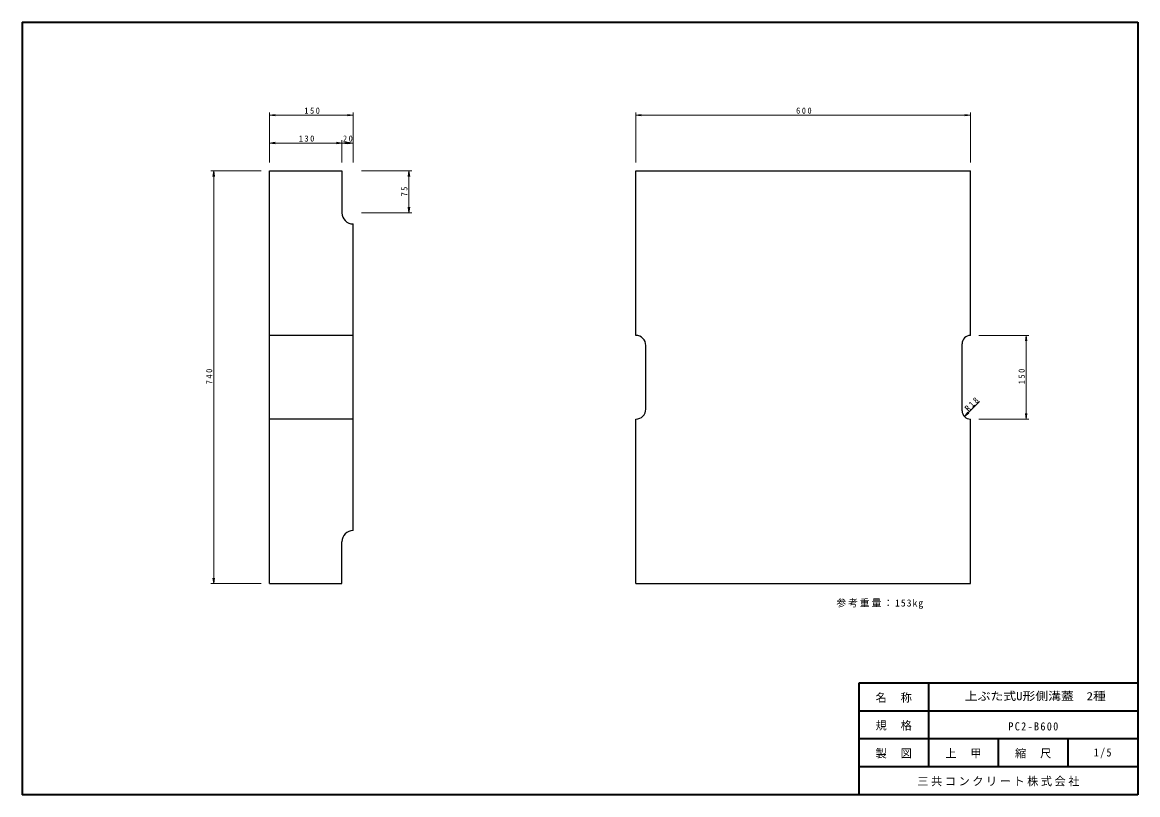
# Model space of a CAD drawing. Units: millimetres, scale not verified. Extents: x 50 to 2050, y 50 to 1435.
import ezdxf
from ezdxf.enums import TextEntityAlignment as Align

# ---------------------------------------------------------------- set-up
doc = ezdxf.new("R2010")
doc.units = ezdxf.units.MM
doc.header["$LTSCALE"] = 5
for name, color, linetype, lineweight in [('0-0ﾚｲﾔ', 3, 'Continuous', 25), ('0-1ﾚｲﾔ', 4, 'Continuous', 9), ('_0-e_', 2, 'Continuous', 35)]:
    doc.layers.add(name, color=color, linetype=linetype, lineweight=lineweight)
doc.layers.add('_0-f_', color=3, linetype='Continuous')
doc.styles.add('ＭＳ ゴシック', font='')
doc.styles.get('ＭＳ ゴシック').set_extended_font_data('MS Gothic')

msp = doc.modelspace()

# ---------------------------------------------------------------- linework, layer by layer
at = {"layer": '0-0ﾚｲﾔ'}
for p, q in [((493.22, 428.485), (493.22, 1168.485)), ((493.22, 1168.485), (623.22, 1168.485)), ((623.22, 1168.485), (623.22, 1093.485)), ((1150, 873.485), (1150, 1168.485)), ((1150, 1168.485), (1750, 1168.485)), ((1750, 873.485), (1750, 1168.485)), ((643.22, 523.485), (643.22, 1073.486)), ((643.22, 873.485), (493.22, 873.485)), ((1168, 741.485), (1168, 855.485)), ((1735, 738.485), (1735, 858.486)), ((643.22, 723.485), (493.22, 723.485)), ((1150, 428.485), (1150, 723.485)), ((1750, 428.485), (1750, 723.485)), ((623.22, 428.485), (623.22, 503.485)), ((493.22, 428.485), (623.22, 428.485)), ((1150, 428.485), (1750, 428.485))]:
    msp.add_line(p, q, dxfattribs=at)
for centre, radius, start, end in [((643.22, 1093.485), 20, 180, 270), ((1150, 855.485), 18, 0, 90), ((1750, 858.486), 15, 90, 180), ((1150, 741.485), 18, 270, 0), ((1750, 738.485), 15, 180, 270), ((643.22, 503.485), 20, 90, 180)]:
    msp.add_arc(centre, radius, start, end, dxfattribs=at)
at = {"layer": '0-1ﾚｲﾔ'}
for p, q in [((493.22, 1273.485), (493.22, 1218.485)), ((493.22, 1268.485), (503.123, 1269.876)), ((493.22, 1268.485), (643.22, 1268.485)), ((493.22, 1268.485), (503.123, 1267.093)), ((643.22, 1268.485), (633.317, 1269.876)), ((643.22, 1268.485), (633.317, 1267.093)), ((643.22, 1273.485), (643.22, 1218.485)), ((1150, 1273.485), (1150, 1183.485)), ((1150, 1268.485), (1159.903, 1269.876)), ((1150, 1268.485), (1750, 1268.485)), ((1150, 1268.485), (1159.903, 1267.093)), ((1750, 1268.485), (1740.097, 1269.876)), ((1750, 1268.485), (1740.097, 1267.093)), ((1750, 1273.485), (1750, 1183.485)), ((493.22, 1223.485), (493.22, 1183.485)), ((623.22, 1223.485), (623.22, 1183.485)), ((643.22, 1223.485), (643.22, 1183.485)), ((493.22, 1218.485), (503.123, 1219.876)), ((493.22, 1218.485), (623.22, 1218.485)), ((493.22, 1218.485), (503.123, 1217.093)), ((623.22, 1218.485), (613.318, 1219.876)), ((623.22, 1218.485), (613.318, 1217.093)), ((623.22, 1218.485), (633.123, 1219.876)), ((623.22, 1218.485), (643.22, 1218.485)), ((623.22, 1218.485), (633.123, 1217.093)), ((643.22, 1218.485), (633.317, 1219.876)), ((643.22, 1218.485), (633.317, 1217.093)), ((388.22, 1168.485), (478.22, 1168.485)), ((393.22, 1168.485), (391.828, 1158.582)), ((393.22, 428.485), (393.22, 1168.485)), ((393.22, 1168.485), (394.612, 1158.582)), ((748.22, 1168.485), (658.22, 1168.485)), ((743.22, 1168.485), (741.828, 1158.582)), ((743.22, 1093.485), (743.22, 1168.485)), ((743.22, 1168.485), (744.612, 1158.582)), ((743.22, 1093.485), (741.828, 1103.387)), ((743.22, 1093.485), (744.612, 1103.387)), ((748.22, 1093.485), (658.22, 1093.485)), ((1855, 873.485), (1765, 873.485)), ((1850, 873.485), (1848.608, 863.582)), ((1850, 723.485), (1850, 873.485)), ((1850, 873.485), (1851.392, 863.582)), ((1739.393, 727.878), (1766.474, 754.959)), ((1739.393, 727.878), (1745.412, 735.865)), ((1739.393, 727.878), (1747.38, 733.896)), ((1855, 723.485), (1765, 723.485)), ((1850, 723.485), (1848.608, 733.387)), ((1850, 723.485), (1851.392, 733.387)), ((388.22, 428.485), (478.22, 428.485)), ((393.22, 428.485), (391.828, 438.387)), ((393.22, 428.485), (394.612, 438.387))]:
    msp.add_line(p, q, dxfattribs=at)
at = {"layer": '_0-e_'}
for p, q in [((50, 1435), (2050, 1435)), ((50, 1435), (50, 50)), ((2050, 1435), (2050, 50)), ((2050, 250), (1550, 250)), ((1550, 250), (1550, 50)), ((1675, 250), (1675, 100)), ((2050, 200), (1550, 200)), ((2050, 150), (1550, 150)), ((1800, 150), (1800, 100)), ((1925, 150), (1925, 100)), ((2050, 100), (1550, 100)), ((2050, 50), (50, 50))]:
    msp.add_line(p, q, dxfattribs=at)

# ---------------------------------------------------------------- texts
at = {"layer": '0-1ﾚｲﾔ', "color": 7, "attachment_point": 7, "style": 'ＭＳ ゴシック'}
for s, insert, char_height in [('\\T1.38;\\W0.9;150', (555.72, 1270.985), 11), ('\\T1.38;\\W0.9;600', (1437.5, 1270.985), 11), ('\\T1.38;\\W0.9;130', (545.72, 1220.985), 11), ('\\T1.36;\\W0.9;20', (625.095, 1220.985), 11), ('\\T1.2;参考重量：153kg', (1509.847, 383.185), 12.83)]:
    msp.add_mtext(s, dxfattribs=dict(at, insert=insert, char_height=char_height))
at = {"layer": '0-1ﾚｲﾔ', "color": 7, "char_height": 11, "attachment_point": 7, "style": 'ＭＳ ゴシック'}
for s, insert, rotation in [('\\T1.36;\\W0.9;75', (740.72, 1122.86), 90), ('\\T1.38;\\W0.9;740', (390.72, 785.985), 90), ('\\T1.38;\\W0.9;150', (1847.5, 785.985), 90), ('\\T1.38;\\W0.9;R18', (1746.39, 736.402), 45)]:
    msp.add_mtext(s, dxfattribs=dict(at, insert=insert, rotation=rotation))
at = {"layer": '_0-f_', "style": 'ＭＳ ゴシック', "width": 1.15}
msp.add_text('上ぶた式U形側溝蓋\u30002種', height=14.66, dxfattribs=at).set_placement((1740, 215), align=Align.BOTTOM_LEFT)
at = {"layer": '_0-f_', "char_height": 14.66, "attachment_point": 7, "style": 'ＭＳ ゴシック'}
for s, insert in [('\\T2.25;名称', (1580, 215)), ('\\T2.25;規格', (1580, 165)), ('\\T1.28;\\W0.9;PC2-B600', (1818.125, 165)), ('\\T2.25;製図', (1580, 115)), ('\\T2.25;上甲', (1705, 115)), ('\\T2.25;縮尺', (1830, 115)), ('\\T1.27;\\W0.9;1/5', (1971.25, 115)), ('\\T1.23;三共コンクリート株式会社', (1655, 65))]:
    msp.add_mtext(s, dxfattribs=dict(at, insert=insert))

doc.saveas('drawing.dxf')
